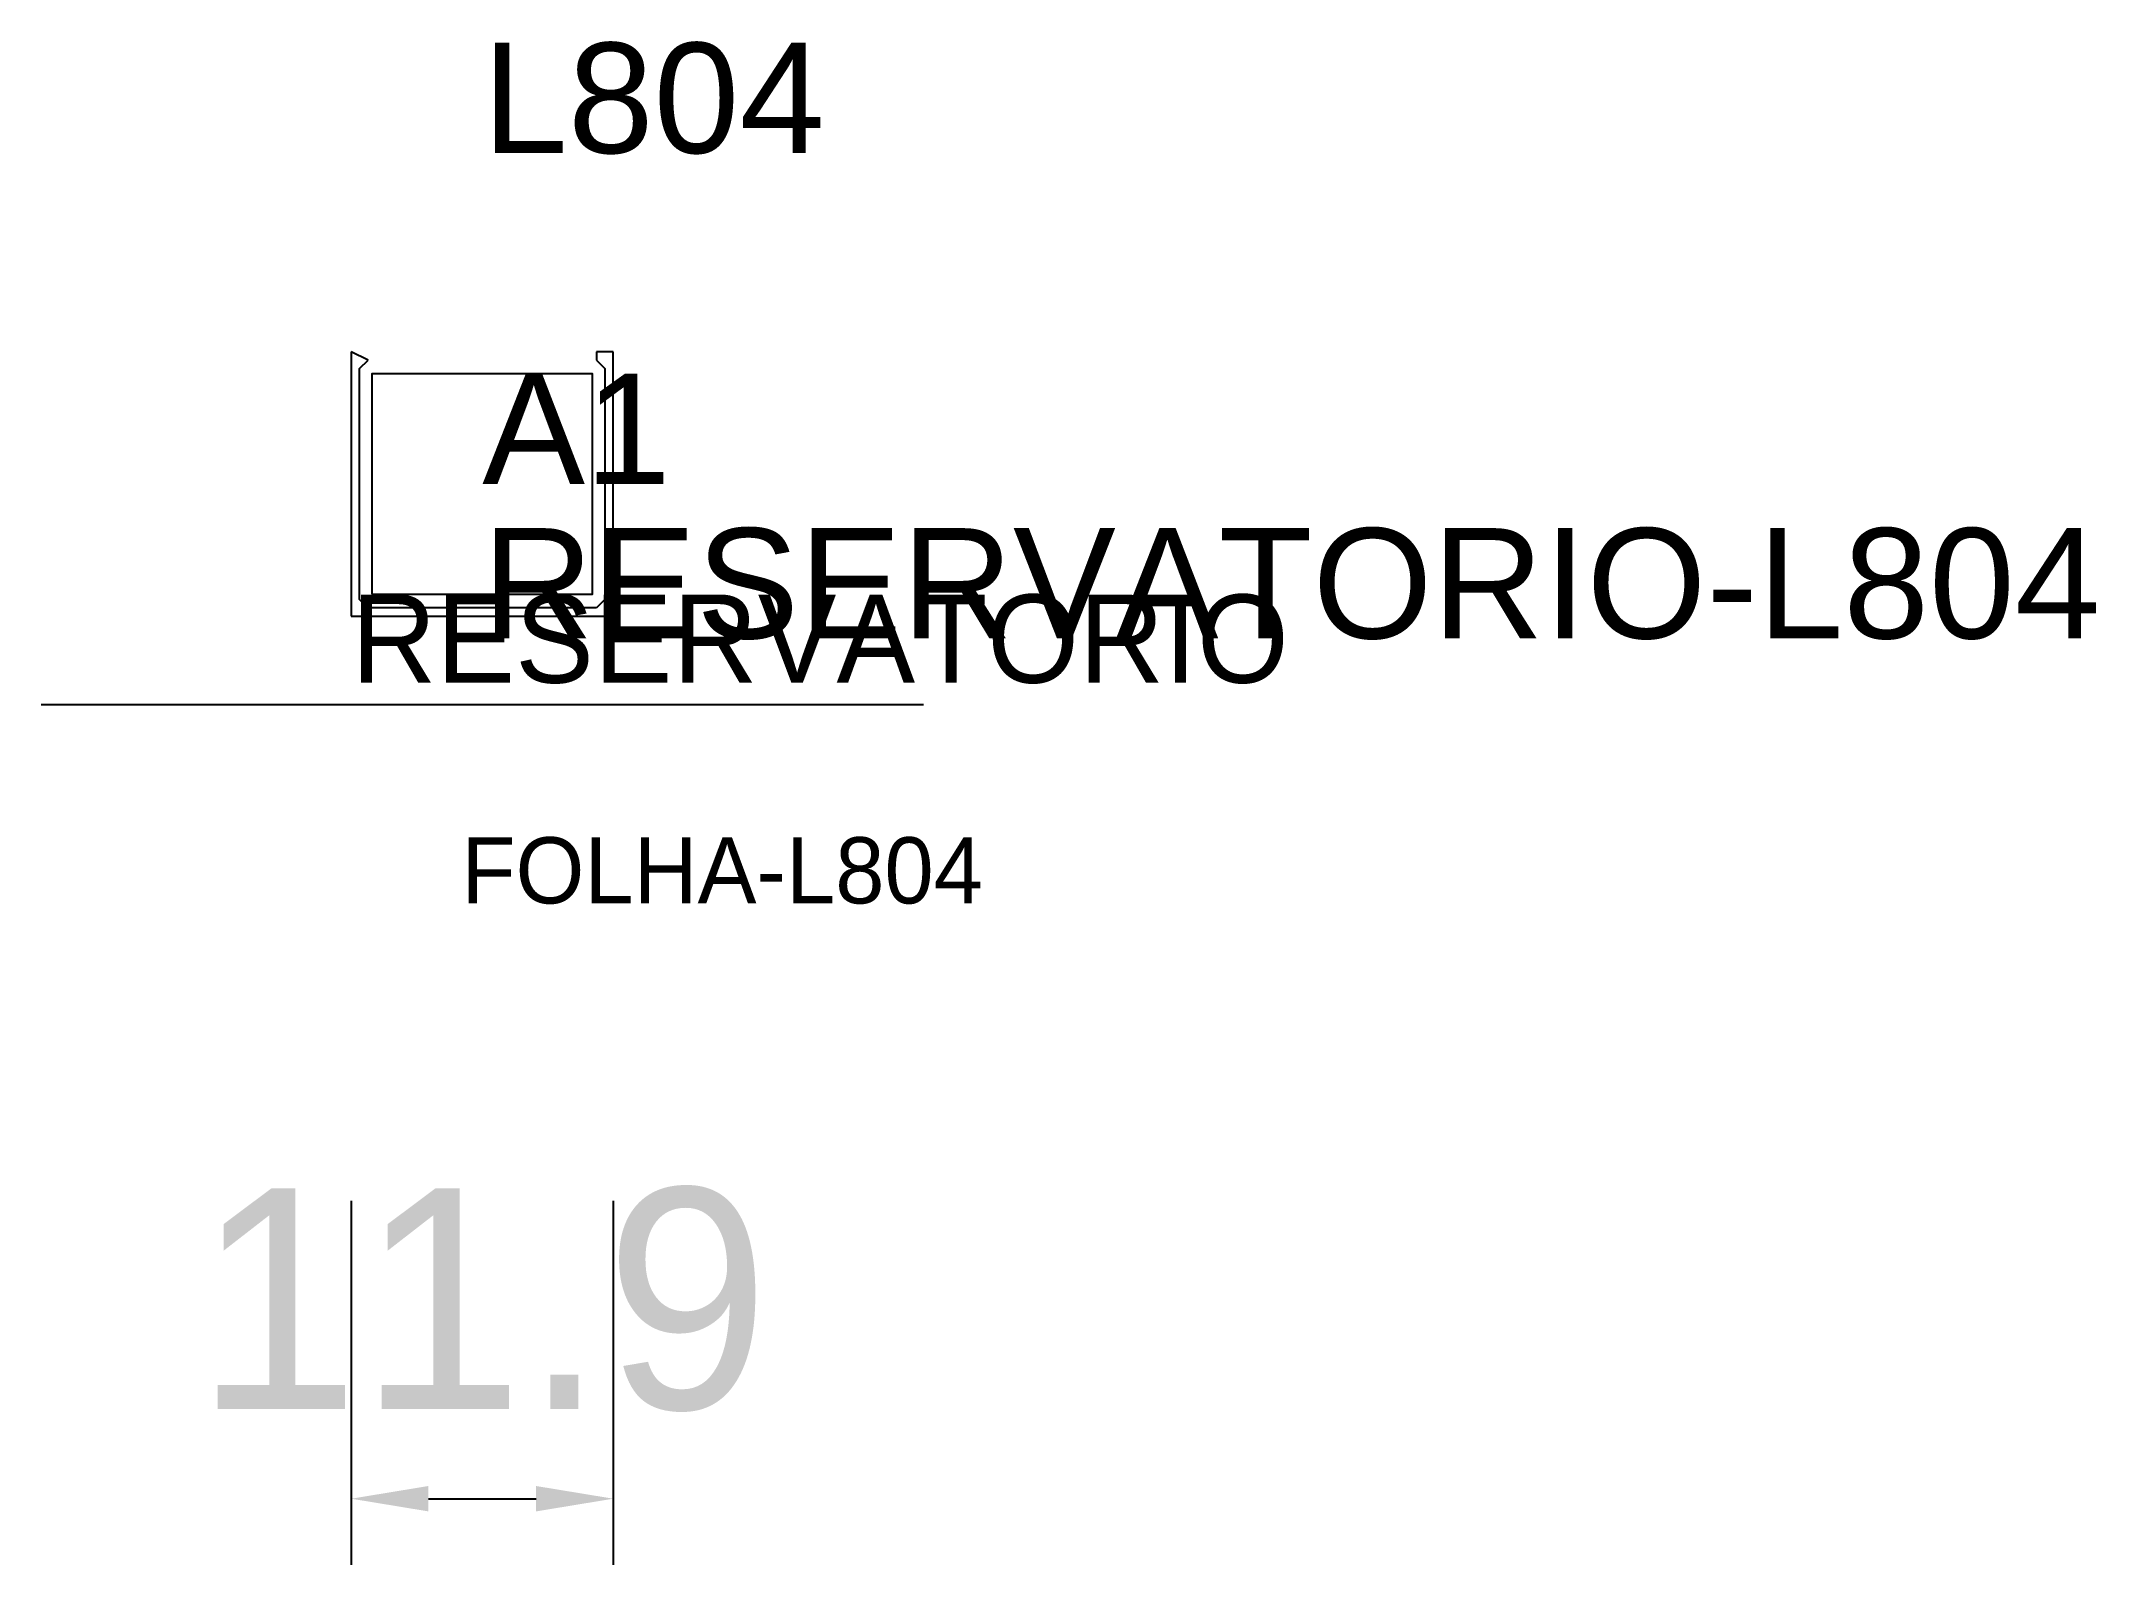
# Model space of a CAD drawing. Header units: metres. Extents: x 208.1 to 301.3, y 146.5 to 215.6.
import ezdxf

# ---------------------------------------------------------------- set-up
doc = ezdxf.new("R2010")
doc.units = ezdxf.units.M
for name, color, linetype in [('3', 3, 'CONTINUOUS'), ('AUX00', 7, 'CONTINUOUS'), ('COTA', 241, 'CONTINUOUS'), ('FOLHA', 255, 'CONTINUOUS'), ('Hachura', 251, 'CONTINUOUS'), ('NOMENCLATURA', 7, 'CONTINUOUS'), ('Nível', 160, 'CONTINUOUS'), ('Painéis', 200, 'CONTINUOUS'), ('Pilares', 5, 'CONTINUOUS'), ('SARR_2.2x7', 40, 'CONTINUOUS')]:
    doc.layers.add(name, color=color, linetype=linetype)
doc.styles.add('ARIAL', font='Arial.ttf')
doc.styles.add('STR_STANDARD', font='arial.ttf')
doc.dimstyles.new('EZ DXF', dxfattribs={"dimtxt": 10, "dimasz": 3.5, "dimexe": 3, "dimexo": 1.5, "dimgap": 1, "dimtad": 1, "dimdec": 1, "dimdsep": 46, "dimcen": 2.5, "dimazin": 3, "dimtfac": 1, "dimtmove": 0, "dimatfit": 3})

msp = doc.modelspace()

# ---------------------------------------------------------------- hatches: boundary and pattern name
at = {"layer": 'Hachura'}
h = msp.add_hatch(dxfattribs=at)
h.set_pattern_fill('ANSI31', scale=50)
h.paths.add_polyline_path([(222.2, 201.5), (222.2, 189.52), (234.08, 189.52), (234.08, 201.5), (233.32, 201.5), (233.32, 201.12), (233.7, 200.74), (233.7, 190.28), (233.32, 189.9), (222.96, 189.9), (222.58, 190.28), (222.58, 200.74), (222.96, 201.12)])
h = msp.add_hatch(dxfattribs=at)
h.set_pattern_fill('ANSI31', scale=50)
h.paths.add_polyline_path([(222.2, 201.5), (222.2, 189.52), (234.08, 189.52), (234.08, 201.5), (233.32, 201.5), (233.32, 201.12), (233.7, 200.74), (233.7, 190.28), (233.32, 189.9), (222.96, 189.9), (222.58, 190.28), (222.58, 200.74), (222.96, 201.12)])

# ---------------------------------------------------------------- linework, layer by layer
at = {"layer": 'Painéis', "color": 200}
for p, q in [((222.2, 201.5), (222.2, 189.52)), ((222.96, 201.12), (222.2, 201.5)), ((222.2, 201.5), (222.2, 189.52)), ((222.96, 201.12), (222.2, 201.5)), ((234.08, 201.5), (233.32, 201.5)), ((233.32, 201.5), (233.32, 201.12)), ((234.08, 201.5), (233.32, 201.5)), ((233.32, 201.5), (233.32, 201.12)), ((234.08, 189.52), (234.08, 201.5)), ((234.08, 189.52), (234.08, 201.5)), ((222.58, 200.74), (222.96, 201.12)), ((222.58, 200.74), (222.96, 201.12)), ((222.58, 190.28), (222.58, 200.74)), ((222.58, 190.28), (222.58, 200.74)), ((233.32, 201.12), (233.7, 200.74)), ((233.32, 201.12), (233.7, 200.74)), ((233.7, 200.74), (233.7, 190.28)), ((233.7, 200.74), (233.7, 190.28)), ((222.96, 189.9), (222.58, 190.28)), ((222.96, 189.9), (222.58, 190.28)), ((233.7, 190.28), (233.32, 189.9)), ((233.7, 190.28), (233.32, 189.9)), ((222.2, 189.52), (234.08, 189.52)), ((222.2, 189.52), (234.08, 189.52)), ((233.32, 189.9), (222.96, 189.9)), ((233.32, 189.9), (222.96, 189.9))]:
    msp.add_line(p, q, dxfattribs=at)
at = {"layer": 'Pilares'}
msp.add_lwpolyline([(223.14, 190.51), (233.14, 190.51), (233.14, 200.51), (223.14, 200.51)], close=True, dxfattribs=at)
msp.add_lwpolyline([(223.14, 190.51), (233.14, 190.51), (233.14, 200.51), (223.14, 200.51)], close=True, dxfattribs=at)
at = {"layer": 'SARR_2.2x7'}
msp.add_line((208.14, 185.51), (248.14, 185.51), dxfattribs=at)
msp.add_line((208.14, 185.51), (248.14, 185.51), dxfattribs=at)

# ---------------------------------------------------------------- texts
at = {"layer": '3', "style": 'STR_STANDARD'}
msp.add_text('A1', height=5, dxfattribs=at).set_placement((228.14, 195.51))
msp.add_text('A1', height=5, dxfattribs=at).set_placement((228.14, 195.51))
at = {"layer": 'AUX00', "style": 'STR_STANDARD'}
msp.add_text('RESERVATORIO-L804', height=5, dxfattribs=at).set_placement((228.14, 188.51))
msp.add_text('RESERVATORIO-L804', height=5, dxfattribs=at).set_placement((228.14, 188.51))
at = {"layer": 'FOLHA'}
msp.add_text('FOLHA-L804', height=3, dxfattribs=at).set_placement((227.2, 176.5))
msp.add_text('FOLHA-L804', height=3, dxfattribs=at).set_placement((227.2, 176.5))
at = {"layer": 'NOMENCLATURA', "insert": (228.14, 215.51), "char_height": 5, "attachment_point": 1, "style": 'ARIAL'}
msp.add_mtext('L804', dxfattribs=at)
msp.add_mtext('L804', dxfattribs=at)
at = {"layer": 'Nível'}
msp.add_text('RESERVATORIO', height=4, dxfattribs=at).set_placement((222.2, 186.5))
msp.add_text('RESERVATORIO', height=4, dxfattribs=at).set_placement((222.2, 186.5))

# ---------------------------------------------------------------- dimensions: what is measured, and where the dimension line sits
at = {"layer": 'COTA'}
msp.add_linear_dim(base=(222.2, 149.52), p1=(222.2, 164.52), p2=(234.08, 164.52), dimstyle='EZ DXF', dxfattribs=at).render()
msp.add_linear_dim(base=(222.2, 149.52), p1=(222.2, 164.52), p2=(234.08, 164.52), dimstyle='EZ DXF', dxfattribs=at).render()

doc.saveas('drawing.dxf')
